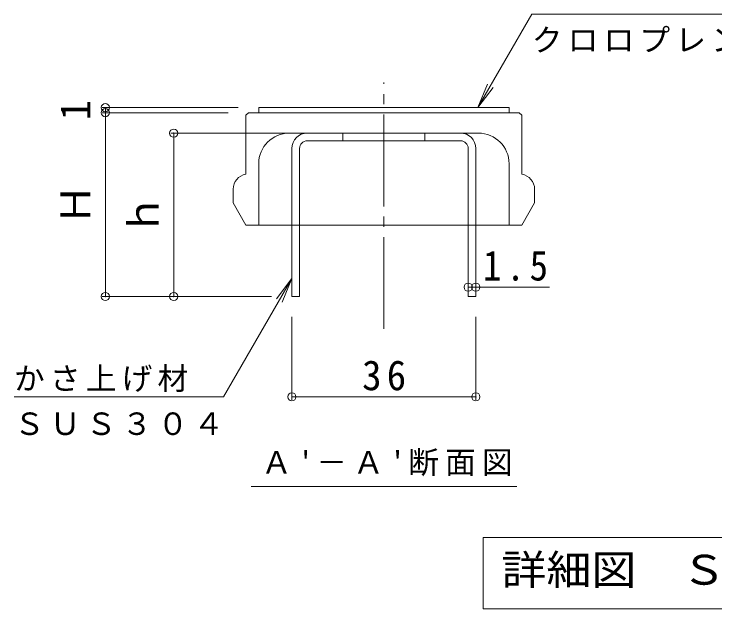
# Model space of a CAD drawing. Units: millimetres on the paper, enlarged 3 times, with parts at other scales. Extents: x -559 to 559, y -405 to 425.
# Drawn here: x -522.8 to -317, y -333.5 to -158.7 of the extents above; entities that cross this region are included whole.
import ezdxf
from ezdxf.enums import TextEntityAlignment as Align

# ---------------------------------------------------------------- set-up
doc = ezdxf.new("R2010")
doc.units = ezdxf.units.MM
doc.header["$LTSCALE"] = 3
doc.header["$PDMODE"] = 32
doc.header["$PDSIZE"] = 2.4
doc.linetypes.add('CHAIN2', pattern=[12, 9, -1, 1, -1])
doc.linetypes.add('DASHED1', pattern=[1.8, 1.2, -0.6])
for name, color, linetype, lineweight in [('D-4', 7, 'Continuous', 18), ('D-5', 4, 'Continuous', 18), ('D-7', 6, 'Continuous', 9), ('D-8', 4, 'Continuous', 18)]:
    doc.layers.add(name, color=color, linetype=linetype, lineweight=lineweight)
doc.styles.add('ＭＳ ゴシック', font='')
doc.styles.get('ＭＳ ゴシック').set_extended_font_data('MS Gothic')

msp = doc.modelspace()

# ---------------------------------------------------------------- linework, layer by layer
at = {"layer": 'D-4'}
for p, q in [((-386.672, -186.208), (-370.8, -158.716)), ((-288.3, -158.716), (-370.8, -158.716)), ((-386.672, -186.208), (-383.802, -179.279)), ((-386.672, -186.208), (-382.106, -180.258)), ((-496.885, -186.208), (-456.985, -186.208)), ((-495.985, -187.708), (-495.985, -186.208)), ((-496.885, -187.708), (-459.984, -187.708)), ((-495.985, -241.708), (-495.985, -187.708)), ((-476.819, -193.708), (-442.734, -193.708)), ((-475.919, -241.708), (-475.919, -193.708)), ((-441.234, -236.413), (-461.309, -271.184)), ((-441.234, -236.413), (-445.8, -242.364)), ((-441.234, -236.413), (-444.104, -243.342)), ((-389.484, -238.958), (-387.234, -238.958)), ((-387.234, -238.958), (-365.618, -238.958)), ((-496.885, -241.708), (-447.234, -241.708)), ((-441.234, -272.084), (-441.234, -247.708)), ((-387.234, -272.084), (-387.234, -247.708)), ((-522.809, -271.184), (-461.309, -271.184)), ((-387.234, -271.184), (-441.234, -271.184))]:
    msp.add_line(p, q, dxfattribs=at)
for p in [(-495.985, -186.208), (-495.985, -187.708), (-475.919, -193.708), (-389.484, -238.958), (-387.234, -238.958), (-495.985, -241.708), (-475.919, -241.708), (-441.234, -271.184), (-387.234, -271.184)]:
    msp.add_point(p, dxfattribs=at)
at = {"layer": 'D-5', "color": 7}
for p, q in [((-453.234, -297.512), (-375.234, -297.512)), ((-385.121, -312.512), (-254.321, -312.512)), ((-385.121, -312.512), (-385.121, -333.512)), ((-385.121, -333.512), (-254.321, -333.512))]:
    msp.add_line(p, q, dxfattribs=at)
at = {"layer": 'D-7', "linetype": 'CHAIN2'}
msp.add_line((-414.234, -251.242), (-414.234, -178.866), dxfattribs=at)
at = {"layer": 'D-7'}
for p, q in [((-450.985, -187.708), (-450.985, -186.208)), ((-450.985, -186.208), (-377.484, -186.208)), ((-377.484, -187.708), (-377.484, -186.208)), ((-454.734, -188.458), (-453.984, -187.708)), ((-454.734, -188.458), (-454.734, -205.771)), ((-374.484, -187.708), (-453.984, -187.708)), ((-441.984, -193.708), (-386.484, -193.708)), ((-450.984, -202.708), (-450.984, -220.708)), ((-377.484, -202.708), (-377.484, -220.708)), ((-458.484, -210.208), (-458.484, -214.212)), ((-369.984, -210.208), (-369.984, -214.212)), ((-454.734, -220.708), (-458.484, -214.212)), ((-373.734, -220.708), (-369.984, -214.212)), ((-454.734, -220.708), (-441.234, -220.708)), ((-438.984, -220.708), (-389.484, -220.708)), ((-387.234, -220.708), (-373.734, -220.708))]:
    msp.add_line(p, q, dxfattribs=at)
at = {"layer": 'D-7', "linetype": 'DASHED1'}
for p, q in [((-441.234, -220.708), (-438.984, -220.708)), ((-389.484, -220.708), (-387.234, -220.708))]:
    msp.add_line(p, q, dxfattribs=at)
at = {"layer": 'D-7'}
msp.add_lwpolyline([(-374.484, -187.708), (-373.734, -188.458), (-373.734, -205.771)], dxfattribs=at)
for centre, radius, start, end in [((-441.984, -202.708), 9, 90, 180), ((-386.484, -202.708), 9, 0, 90), ((-453.984, -210.208), 4.5, 99.59386, 180), ((-374.484, -210.208), 4.5, 0, 80.40614)]:
    msp.add_arc(centre, radius, start, end, dxfattribs=at)
at = {"layer": 'D-8'}
for p, q in [((-436.734, -193.708), (-391.734, -193.708)), ((-426.234, -195.958), (-426.234, -193.708)), ((-402.234, -195.958), (-402.234, -193.708)), ((-391.734, -195.958), (-436.734, -195.958)), ((-438.984, -198.208), (-438.984, -241.708)), ((-389.484, -198.208), (-389.484, -241.708)), ((-387.234, -198.208), (-387.234, -241.708)), ((-387.234, -241.708), (-389.484, -241.708))]:
    msp.add_line(p, q, dxfattribs=at)
msp.add_lwpolyline([(-441.234, -198.208), (-441.234, -241.708), (-438.984, -241.708)], dxfattribs=at)
for centre, radius, start, end in [((-436.734, -198.208), 4.5, 90, 180), ((-391.734, -198.208), 4.5, 0, 90), ((-436.734, -198.208), 2.25, 90, 180), ((-391.734, -198.208), 2.25, 0, 90)]:
    msp.add_arc(centre, radius, start, end, dxfattribs=at)

# ---------------------------------------------------------------- texts
at = {"layer": 'D-4', "color": 2, "style": 'ＭＳ ゴシック'}
for s, p in [('1', (-497.785, -189.958)), ('Ｈ', (-497.785, -220.708)), ('ｈ', (-477.719, -223.708))]:
    msp.add_text(s, height=8.798, rotation=90, dxfattribs=at).set_placement(p, align=Align.BOTTOM_LEFT)
at = {"layer": 'D-4', "char_height": 6.598, "attachment_point": 7, "style": 'ＭＳ ゴシック'}
for s, insert in [('\\T1.17;クロロプレンゴム', (-370.8, -170.031)), ('\\T1.17;かさ上げ材', (-522.809, -269.786)), ('\\T1.17;ＳＵＳ３０４', (-522.809, -282.498))]:
    msp.add_mtext(s, dxfattribs=dict(at, insert=insert))
at = {"layer": 'D-4', "color": 2, "char_height": 8.798, "attachment_point": 7, "style": 'ＭＳ ゴシック'}
for s, insert in [('\\T1.27;\\W0.9;1.5', (-385.118, -237.158)), ('\\T1.27;\\W0.95;36', (-420.609, -269.384))]:
    msp.add_mtext(s, dxfattribs=dict(at, insert=insert))
at = {"layer": 'D-5', "color": 2, "style": 'ＭＳ ゴシック', "width": 1.1}
msp.add_text('詳細図\u3000Ｓ＝１：２', height=8.798, dxfattribs=at).set_placement((-379.721, -329.012), align=Align.BOTTOM_LEFT)
at = {"layer": 'D-5', "color": 7, "insert": (-450.234, -294.512), "char_height": 6.598, "attachment_point": 7, "style": 'ＭＳ ゴシック'}
msp.add_mtext("\\T1.2;Ａ'－Ａ'断面図", dxfattribs=at)

doc.saveas('drawing.dxf')
